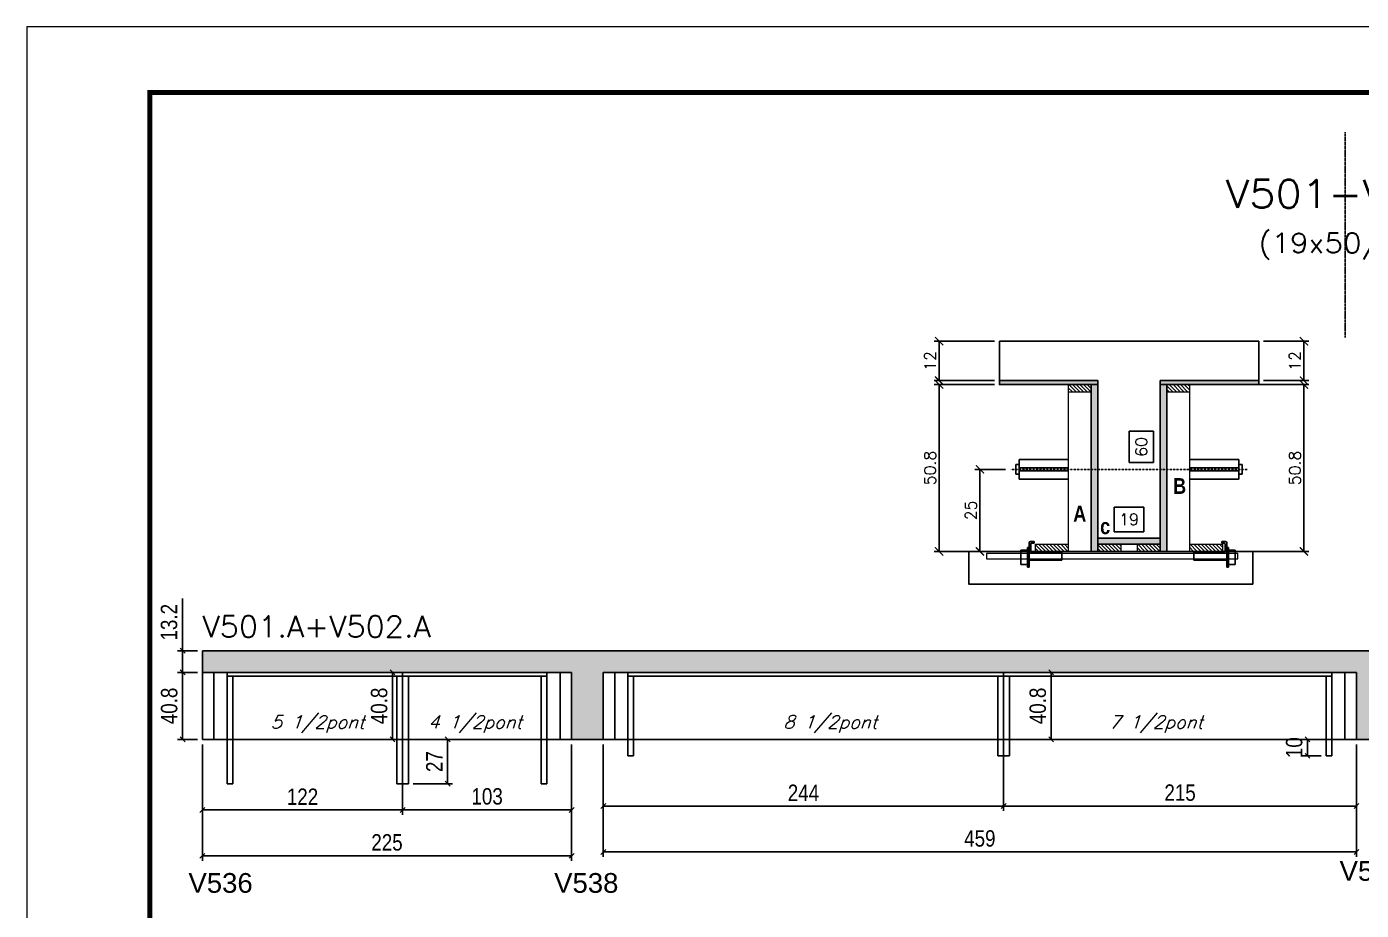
# Model space of a CAD drawing. Extents: x -21493 to -15213, y -12134 to 11887.
# Drawn here: x -19895 to -19082, y 10201 to 10739 of the extents above; entities that cross this region are included whole.
import ezdxf
from ezdxf.enums import TextEntityAlignment as Align

# ---------------------------------------------------------------- set-up
doc = ezdxf.new("R2010")
doc.units = 0
doc.linetypes.add('DASHED', pattern=[0.75, 0.5, -0.25])
doc.linetypes.add('HIDDEN', pattern=[0.375, 0.25, -0.125])
for name, color, linetype in [('5', 5, 'Continuous'), ('barrote', 251, 'Continuous'), ('COTA', 241, 'Continuous'), ('Cota Seção (2x)', 4, 'Continuous'), ('detalhes', 4, 'Continuous'), ('Painéis', 200, 'Continuous'), ('presilha', 1, 'Continuous'), ('SARR_2.2x7', 40, 'Continuous'), ('SARR_3.5x7', 81, 'Continuous'), ('TENSOR', 3, 'Continuous'), ('texto', 7, 'Continuous'), ('Texto de Titulo', 7, 'Continuous'), ('Texto Qtd Sarr', 242, 'Continuous')]:
    doc.layers.add(name, color=color, linetype=linetype)
for name, color, linetype, lineweight in [('CONCRETO', 251, 'Continuous', 25), ('Folhas', 255, 'Continuous', 9), ('Hachura', 251, 'Continuous', 9), ('Madeira', 126, 'Continuous', 18), ('SARRAFO DE PRESSAO', 251, 'DASHED', 9), ('SCO-___-LAJ', 2, 'Continuous', 0), ('Texto Seção', 7, 'Continuous', 15)]:
    doc.layers.add(name, color=color, linetype=linetype, lineweight=lineweight)
doc.styles.add('COTA TECNICA', font='techl___.ttf', dxfattribs={"height": 10})
doc.styles.add('REGUA-120', font='ROMANS.shx', dxfattribs={"height": 15})
doc.styles.add('Romans', font='romans.shx')
doc.styles.get("Standard").update_dxf_attribs({"font": 'arial.ttf'})
doc.styles.add('TECNICA', font='techb___.ttf', dxfattribs={"height": 10})
doc.dimstyles.new('Cota Seção (2x)', dxfattribs={"dimtxt": 7, "dimasz": 5, "dimexe": 3, "dimexo": 3, "dimgap": 2, "dimtad": 3, "dimdec": 1, "dimlfac": 0.5, "dimzin": 12, "dimdsep": 46, "dimtxsty": 'Romans', "dimblk": 'ARCHTICK', "dimcen": 0, "dimclrd": 4, "dimclre": 4, "dimclrt": 1, "dimadec": 1, "dimazin": 3, "dimtfac": 1, "dimtdec": 1, "dimtmove": 0, "dimatfit": 3, "dimldrblk": 'OBLIQUE', "dimfxl": 1, "dimtolj": 1, "dimtzin": 12, "dimarcsym": 0})
doc.dimstyles.new('Cota Seção interna', dxfattribs={"dimtxt": 7, "dimasz": 6, "dimexe": 0.18, "dimexo": 2, "dimgap": -4, "dimtad": 3, "dimdec": 1, "dimlfac": 0.5, "dimzin": 12, "dimdsep": 46, "dimtxsty": 'Romans', "dimblk": 'ARCHTICK', "dimcen": 0.09, "dimse1": 1, "dimse2": 1, "dimsd1": 1, "dimsd2": 1, "dimclrd": 180, "dimclre": 5, "dimclrt": 1, "dimadec": 0, "dimazin": 3, "dimtfac": 1, "dimtdec": 1, "dimtofl": 0, "dimtmove": 0, "dimatfit": 3, "dimldrblk": 'ARCHTICK', "dimfxl": 1, "dimtolj": 1, "dimtzin": 0, "dimarcsym": 0})
doc.dimstyles.new('PAINEL', dxfattribs={"dimtxt": 10, "dimasz": 3, "dimexe": 3, "dimexo": 3, "dimgap": 3, "dimtad": 1, "dimdec": 1, "dimzin": 12, "dimdsep": 46, "dimtxsty": 'COTA TECNICA', "dimblk1": 'OBLIQUE', "dimblk2": 'OBLIQUE', "dimsah": 1, "dimcen": 0.9, "dimclrd": 4, "dimclre": 4, "dimclrt": 240, "dimadec": 1, "dimazin": 3, "dimtfac": 1, "dimtdec": 1, "dimtmove": 0, "dimatfit": 3, "dimfxl": 1, "dimtolj": 1, "dimtzin": 12, "dimarcsym": 0})

# ---------------------------------------------------------------- blocks, each defined once
blk = doc.blocks.new('_ArchTick')
at = {"color": 0, "linetype": 'ByBlock', "const_width": 0.15}
blk.add_lwpolyline([(-0.5, -0.5), (0.5, 0.5)], dxfattribs=at)
blk = doc.blocks.new('*D1312')
at = {"layer": 'COTA', "color": 4, "lineweight": -2, "transparency": 16777216}
for p, q in [((-19305.21, 10520.74), (-19341.93, 10520.74)), ((-19338.93, 10419.14), (-19338.93, 10520.74)), ((-19287.61, 10419.14), (-19341.93, 10419.14))]:
    blk.add_line(p, q, dxfattribs=at)
at = {"layer": 'Defpoints', "color": 0, "transparency": 16777216}
for p in [(-19338.93, 10520.74), (-19302.21, 10520.74), (-19284.61, 10419.14)]:
    blk.add_point(p, dxfattribs=at)
at = {"layer": 'COTA', "color": 4, "lineweight": -2, "transparency": 16777216, "xscale": 5, "yscale": 5, "zscale": 5}
for p, rotation in [((-19338.93, 10520.74), 90), ((-19338.93, 10419.14), 270)]:
    blk.add_blockref('_ArchTick', p, dxfattribs=dict(at, rotation=rotation))
at = {"layer": 'COTA', "color": 1, "transparency": 16777216, "insert": (-19344.43, 10469.94), "char_height": 7, "attachment_point": 5, "rotation": 90, "style": 'Romans'}
blk.add_mtext('\\A1;50.8', dxfattribs=at)
blk = doc.blocks.new('_Oblique')
at = {"color": 0, "linetype": 'ByBlock', "lineweight": -2}
blk.add_line((-0.5, -0.5), (0.5, 0.5), dxfattribs=at)
blk = doc.blocks.new('*D1313')
at = {"layer": 'COTA', "color": 4, "lineweight": -2, "transparency": 16777216}
for p, q in [((-19305.21, 10547.14), (-19341.93, 10547.14)), ((-19338.93, 10523.14), (-19338.93, 10547.14)), ((-19305.21, 10523.14), (-19341.93, 10523.14))]:
    blk.add_line(p, q, dxfattribs=at)
at = {"layer": 'Defpoints', "color": 0, "transparency": 16777216}
for p in [(-19338.93, 10547.14), (-19302.21, 10547.14), (-19302.21, 10523.14)]:
    blk.add_point(p, dxfattribs=at)
at = {"layer": 'COTA', "color": 4, "lineweight": -2, "transparency": 16777216, "xscale": 5, "yscale": 5, "zscale": 5}
for p, rotation in [((-19338.93, 10547.14), 90), ((-19338.93, 10523.14), 270)]:
    blk.add_blockref('_ArchTick', p, dxfattribs=dict(at, rotation=rotation))
at = {"layer": 'COTA', "color": 1, "transparency": 16777216, "insert": (-19344.43, 10535.14), "char_height": 7, "attachment_point": 5, "rotation": 90, "style": 'Romans'}
blk.add_mtext('\\A1;12', dxfattribs=at)
blk = doc.blocks.new('*D1314')
at = {"layer": 'Cota Seção (2x)', "color": 180, "lineweight": -2, "transparency": 16777216}
for p, q in [((-19208.21, 10492.26), (-19223.21, 10492.26)), ((-19223.21, 10492.26), (-19223.21, 10473.26)), ((-19208.21, 10473.26), (-19208.21, 10492.26)), ((-19223.21, 10473.26), (-19208.21, 10473.26))]:
    blk.add_line(p, q, dxfattribs=at)
at = {"layer": 'Defpoints', "color": 0, "transparency": 16777216}
for p in [(-19242.21, 10547.14), (-19204.21, 10547.14), (-19242.21, 10427.14)]:
    blk.add_point(p, dxfattribs=at)
at = {"layer": 'Cota Seção (2x)', "color": 1, "transparency": 16777216, "insert": (-19215.71, 10482.76), "char_height": 7, "attachment_point": 5, "rotation": 90, "style": 'Romans'}
blk.add_mtext('\\A1;60', dxfattribs=at)
blk = doc.blocks.new('PRESILHA METÁLICA 1')
at = {"layer": 'presilha'}
for p, q in [((0, 13), (6, 13)), ((0, 13), (0, 0)), ((6, 15.5), (7.5, 15.5)), ((6, -2.5), (6, 15.5)), ((6, 13), (6, 0)), ((7.5, 10.6), (7.5, 19.9)), ((7.5, 15.5), (7.5, -2.5)), ((12, 21), (8.6, 21)), ((9, 11.6), (9, 18.9)), ((12, 19.5), (9.6, 19.5)), ((12, 21), (12, 19.5)), ((6, 0), (0, 0)), ((37.5, 4.1), (7.5, 4.1)), ((37.5, 11), (9.6, 11)), ((37.5, 11), (37.5, 4.1)), ((7.5, -2.5), (6, -2.5))]:
    blk.add_line(p, q, dxfattribs=at)
for centre, radius, start, end in [((8.6, 19.9), 1.14, 90, 180), ((9.6, 18.9), 0.57, 90, 180), ((9.6, 11.6), 0.57, 180, 270)]:
    blk.add_arc(centre, radius, start, end, dxfattribs=at)
blk = doc.blocks.new('*D1315')
at = {"layer": 'Cota Seção (2x)', "color": 180, "lineweight": -2, "transparency": 16777216}
for p, q in [((-19214.21, 10446.14), (-19232.21, 10446.14)), ((-19232.21, 10446.14), (-19232.21, 10431.14)), ((-19214.21, 10431.14), (-19214.21, 10446.14)), ((-19232.21, 10431.14), (-19214.21, 10431.14))]:
    blk.add_line(p, q, dxfattribs=at)
at = {"layer": 'Defpoints', "color": 0, "transparency": 16777216}
for p in [(-19242.21, 10427.14), (-19242.21, 10419.14), (-19204.21, 10419.14)]:
    blk.add_point(p, dxfattribs=at)
at = {"layer": 'Cota Seção (2x)', "color": 1, "transparency": 16777216, "insert": (-19223.21, 10438.64), "char_height": 7, "attachment_point": 5, "style": 'Romans'}
blk.add_mtext('\\A1;19', dxfattribs=at)
blk = doc.blocks.new('*D1316')
at = {"layer": 'COTA', "color": 4, "lineweight": -2, "transparency": 16777216}
for p, q in [((-19183.21, 10520.74), (-19113.64, 10520.74)), ((-19116.64, 10520.74), (-19116.64, 10419.14)), ((-19183.21, 10419.14), (-19113.64, 10419.14))]:
    blk.add_line(p, q, dxfattribs=at)
at = {"layer": 'Defpoints', "color": 0, "transparency": 16777216}
for p in [(-19186.21, 10520.74), (-19186.21, 10419.14), (-19116.64, 10419.14)]:
    blk.add_point(p, dxfattribs=at)
at = {"layer": 'COTA', "color": 4, "lineweight": -2, "transparency": 16777216, "xscale": 5, "yscale": 5, "zscale": 5}
for p, rotation in [((-19116.64, 10520.74), 90), ((-19116.64, 10419.14), 270)]:
    blk.add_blockref('_ArchTick', p, dxfattribs=dict(at, rotation=rotation))
at = {"layer": 'COTA', "color": 1, "transparency": 16777216, "insert": (-19122.14, 10469.94), "char_height": 7, "attachment_point": 5, "rotation": 90, "style": 'Romans'}
blk.add_mtext('\\A1;50.8', dxfattribs=at)
blk = doc.blocks.new('*D1317')
at = {"layer": 'COTA', "color": 4, "lineweight": -2, "transparency": 16777216}
for p, q in [((-19298.51, 10469.11), (-19317.07, 10469.11)), ((-19314.07, 10469.11), (-19314.07, 10419.14)), ((-19298.51, 10419.14), (-19317.07, 10419.14))]:
    blk.add_line(p, q, dxfattribs=at)
at = {"layer": 'Defpoints', "color": 0, "transparency": 16777216}
for p in [(-19295.51, 10469.11), (-19314.07, 10419.14), (-19295.51, 10419.14)]:
    blk.add_point(p, dxfattribs=at)
at = {"layer": 'COTA', "color": 4, "lineweight": -2, "transparency": 16777216, "xscale": 5, "yscale": 5, "zscale": 5}
for p, rotation in [((-19314.07, 10469.11), 90), ((-19314.07, 10419.14), 270)]:
    blk.add_blockref('_ArchTick', p, dxfattribs=dict(at, rotation=rotation))
at = {"layer": 'COTA', "color": 1, "transparency": 16777216, "insert": (-19319.57, 10444.12), "char_height": 7, "attachment_point": 5, "rotation": 90, "style": 'Romans'}
blk.add_mtext('\\A1;25', dxfattribs=at)
blk = doc.blocks.new('*D1619')
at = {"layer": 'COTA', "color": 4, "lineweight": -2, "transparency": 16777216}
for p, q in [((-19141.21, 10547.14), (-19113.64, 10547.14)), ((-19116.64, 10523.14), (-19116.64, 10547.14)), ((-19141.21, 10523.14), (-19113.64, 10523.14))]:
    blk.add_line(p, q, dxfattribs=at)
at = {"layer": 'Defpoints', "color": 0, "transparency": 16777216}
for p in [(-19144.21, 10547.14), (-19116.64, 10547.14), (-19144.21, 10523.14)]:
    blk.add_point(p, dxfattribs=at)
at = {"layer": 'COTA', "color": 4, "lineweight": -2, "transparency": 16777216, "xscale": 5, "yscale": 5, "zscale": 5}
for p, rotation in [((-19116.64, 10547.14), 90), ((-19116.64, 10523.14), 270)]:
    blk.add_blockref('_ArchTick', p, dxfattribs=dict(at, rotation=rotation))
at = {"layer": 'COTA', "color": 1, "transparency": 16777216, "insert": (-19122.14, 10535.14), "char_height": 7, "attachment_point": 5, "rotation": 90, "style": 'Romans'}
blk.add_mtext('\\A1;12', dxfattribs=at)
blk = doc.blocks.new('titulo1')
at = {"layer": 'Defpoints', "color": 252, "linetype": 'HIDDEN', "ltscale": 2}
blk.add_line((0, 0), (0, 125), dxfattribs=at)
at = {"layer": 'Defpoints', "style": 'Romans', "oblique": 15}
blk.add_attdef('FOLHA', text='', height=10, dxfattribs=at).set_placement((0, 15.58), align=Align.MIDDLE_CENTER)
at = {"layer": 'Texto Qtd Sarr', "color": 3, "style": 'Romans', "oblique": 15}
for tag, height, p in [('TITULO', 17, (0, 71.45)), ('SEÇÃO', 12, (0, 41.55))]:
    blk.add_attdef(tag, text='', height=height, dxfattribs=at).set_placement(p, align=Align.MIDDLE_CENTER)
blk = doc.blocks.new('*D1621')
at = {"layer": 'COTA', "color": 4, "lineweight": -2, "ltscale": 25, "transparency": 16777216}
for p, q in [((-19787.85, 10301.64), (-19787.85, 10258.69)), ((-19665.85, 10301.64), (-19665.85, 10258.69)), ((-19787.85, 10261.69), (-19665.85, 10261.69))]:
    blk.add_line(p, q, dxfattribs=at)
at = {"layer": 'Defpoints', "color": 0, "ltscale": 25, "transparency": 16777216}
for p in [(-19787.85, 10304.64), (-19665.85, 10304.64), (-19665.85, 10261.69)]:
    blk.add_point(p, dxfattribs=at)
at = {"layer": 'COTA', "color": 4, "lineweight": -2, "ltscale": 25, "transparency": 16777216, "xscale": 3, "yscale": 3, "zscale": 3, "rotation": 180}
blk.add_blockref('_Oblique', (-19787.85, 10261.69), dxfattribs=at)
at = {"layer": 'COTA', "color": 4, "lineweight": -2, "ltscale": 25, "transparency": 16777216, "xscale": 3, "yscale": 3, "zscale": 3}
blk.add_blockref('_Oblique', (-19665.85, 10261.69), dxfattribs=at)
at = {"layer": 'COTA', "color": 240, "ltscale": 25, "transparency": 16777216, "insert": (-19726.85, 10269.75), "char_height": 10, "attachment_point": 5, "style": 'COTA TECNICA'}
blk.add_mtext('\\A1;122', dxfattribs=at)
blk = doc.blocks.new('*D1622')
at = {"layer": 'COTA', "color": 4, "lineweight": -2, "ltscale": 25, "transparency": 16777216}
for p, q in [((-19665.85, 10301.64), (-19665.85, 10258.69)), ((-19562.87, 10301.64), (-19562.87, 10258.69)), ((-19665.85, 10261.69), (-19562.87, 10261.69))]:
    blk.add_line(p, q, dxfattribs=at)
at = {"layer": 'Defpoints', "color": 0, "ltscale": 25, "transparency": 16777216}
for p in [(-19665.85, 10304.64), (-19562.87, 10304.64), (-19562.87, 10261.69)]:
    blk.add_point(p, dxfattribs=at)
at = {"layer": 'COTA', "color": 4, "lineweight": -2, "ltscale": 25, "transparency": 16777216, "xscale": 3, "yscale": 3, "zscale": 3, "rotation": 180}
blk.add_blockref('_Oblique', (-19665.85, 10261.69), dxfattribs=at)
at = {"layer": 'COTA', "color": 4, "lineweight": -2, "ltscale": 25, "transparency": 16777216, "xscale": 3, "yscale": 3, "zscale": 3}
blk.add_blockref('_Oblique', (-19562.87, 10261.69), dxfattribs=at)
at = {"layer": 'COTA', "color": 240, "ltscale": 25, "transparency": 16777216, "insert": (-19614.36, 10269.91), "char_height": 10, "attachment_point": 5, "style": 'COTA TECNICA'}
blk.add_mtext('\\A1;103', dxfattribs=at)
blk = doc.blocks.new('*D1623')
at = {"layer": 'COTA', "color": 4, "lineweight": -2, "ltscale": 25, "transparency": 16777216}
for p, q in [((-19787.85, 10301.64), (-19787.85, 10230.77)), ((-19562.87, 10301.64), (-19562.87, 10230.77)), ((-19562.87, 10233.77), (-19787.85, 10233.77))]:
    blk.add_line(p, q, dxfattribs=at)
at = {"layer": 'Defpoints', "color": 0, "ltscale": 25, "transparency": 16777216}
for p in [(-19787.85, 10304.64), (-19562.87, 10304.64), (-19787.85, 10233.77)]:
    blk.add_point(p, dxfattribs=at)
at = {"layer": 'COTA', "color": 4, "lineweight": -2, "ltscale": 25, "transparency": 16777216, "xscale": 3, "yscale": 3, "zscale": 3, "rotation": 180}
blk.add_blockref('_Oblique', (-19787.85, 10233.77), dxfattribs=at)
at = {"layer": 'COTA', "color": 4, "lineweight": -2, "ltscale": 25, "transparency": 16777216, "xscale": 3, "yscale": 3, "zscale": 3}
blk.add_blockref('_Oblique', (-19562.87, 10233.77), dxfattribs=at)
at = {"layer": 'COTA', "color": 240, "ltscale": 25, "transparency": 16777216, "insert": (-19675.36, 10241.88), "char_height": 10, "attachment_point": 5, "style": 'COTA TECNICA'}
blk.add_mtext('\\A1;225', dxfattribs=at)
blk = doc.blocks.new('*D1624')
at = {"layer": 'COTA', "color": 4, "lineweight": -2, "ltscale": 25, "transparency": 16777216}
for p, q in [((-19543.61, 10301.64), (-19543.61, 10261.08)), ((-19299.61, 10301.64), (-19299.61, 10261.08)), ((-19543.61, 10264.08), (-19299.61, 10264.08))]:
    blk.add_line(p, q, dxfattribs=at)
at = {"layer": 'Defpoints', "color": 0, "ltscale": 25, "transparency": 16777216}
for p in [(-19543.61, 10304.64), (-19299.61, 10304.64), (-19299.61, 10264.08)]:
    blk.add_point(p, dxfattribs=at)
at = {"layer": 'COTA', "color": 4, "lineweight": -2, "ltscale": 25, "transparency": 16777216, "xscale": 3, "yscale": 3, "zscale": 3, "rotation": 180}
blk.add_blockref('_Oblique', (-19543.61, 10264.08), dxfattribs=at)
at = {"layer": 'COTA', "color": 4, "lineweight": -2, "ltscale": 25, "transparency": 16777216, "xscale": 3, "yscale": 3, "zscale": 3}
blk.add_blockref('_Oblique', (-19299.61, 10264.08), dxfattribs=at)
at = {"layer": 'COTA', "color": 240, "ltscale": 25, "transparency": 16777216, "insert": (-19421.61, 10272.16), "char_height": 10, "attachment_point": 5, "style": 'COTA TECNICA'}
blk.add_mtext('\\A1;244', dxfattribs=at)
blk = doc.blocks.new('*D1625')
at = {"layer": 'COTA', "color": 4, "lineweight": -2, "ltscale": 25, "transparency": 16777216}
for p, q in [((-19299.61, 10301.64), (-19299.61, 10261.08)), ((-19084.63, 10301.64), (-19084.63, 10261.08)), ((-19299.61, 10264.08), (-19084.63, 10264.08))]:
    blk.add_line(p, q, dxfattribs=at)
at = {"layer": 'Defpoints', "color": 0, "ltscale": 25, "transparency": 16777216}
for p in [(-19299.61, 10304.64), (-19084.63, 10304.64), (-19084.63, 10264.08)]:
    blk.add_point(p, dxfattribs=at)
at = {"layer": 'COTA', "color": 4, "lineweight": -2, "ltscale": 25, "transparency": 16777216, "xscale": 3, "yscale": 3, "zscale": 3, "rotation": 180}
blk.add_blockref('_Oblique', (-19299.61, 10264.08), dxfattribs=at)
at = {"layer": 'COTA', "color": 4, "lineweight": -2, "ltscale": 25, "transparency": 16777216, "xscale": 3, "yscale": 3, "zscale": 3}
blk.add_blockref('_Oblique', (-19084.63, 10264.08), dxfattribs=at)
at = {"layer": 'COTA', "color": 240, "ltscale": 25, "transparency": 16777216, "insert": (-19192.12, 10272.19), "char_height": 10, "attachment_point": 5, "style": 'COTA TECNICA'}
blk.add_mtext('\\A1;215', dxfattribs=at)
blk = doc.blocks.new('*D1626')
at = {"layer": 'COTA', "color": 4, "lineweight": -2, "ltscale": 25, "transparency": 16777216}
for p, q in [((-19543.61, 10301.64), (-19543.61, 10233.15)), ((-19084.63, 10301.64), (-19084.63, 10233.15)), ((-19084.63, 10236.15), (-19543.61, 10236.15))]:
    blk.add_line(p, q, dxfattribs=at)
at = {"layer": 'Defpoints', "color": 0, "ltscale": 25, "transparency": 16777216}
for p in [(-19543.61, 10304.64), (-19084.63, 10304.64), (-19543.61, 10236.15)]:
    blk.add_point(p, dxfattribs=at)
at = {"layer": 'COTA', "color": 4, "lineweight": -2, "ltscale": 25, "transparency": 16777216, "xscale": 3, "yscale": 3, "zscale": 3, "rotation": 180}
blk.add_blockref('_Oblique', (-19543.61, 10236.15), dxfattribs=at)
at = {"layer": 'COTA', "color": 4, "lineweight": -2, "ltscale": 25, "transparency": 16777216, "xscale": 3, "yscale": 3, "zscale": 3}
blk.add_blockref('_Oblique', (-19084.63, 10236.15), dxfattribs=at)
at = {"layer": 'COTA', "color": 240, "ltscale": 25, "transparency": 16777216, "insert": (-19314.12, 10244.29), "char_height": 10, "attachment_point": 5, "style": 'COTA TECNICA'}
blk.add_mtext('\\A1;459', dxfattribs=at)
blk = doc.blocks.new('*D1627')
at = {"layer": 'COTA', "color": 4, "lineweight": -2, "ltscale": 25, "transparency": 16777216}
for p, q in [((-19790.85, 10345.44), (-19802.93, 10345.44)), ((-19799.93, 10304.64), (-19799.93, 10345.44)), ((-19790.85, 10304.64), (-19802.93, 10304.64))]:
    blk.add_line(p, q, dxfattribs=at)
at = {"layer": 'Defpoints', "color": 0, "ltscale": 25, "transparency": 16777216}
for p in [(-19799.93, 10345.44), (-19787.85, 10345.44), (-19787.85, 10304.64)]:
    blk.add_point(p, dxfattribs=at)
at = {"layer": 'COTA', "color": 4, "lineweight": -2, "ltscale": 25, "transparency": 16777216, "xscale": 3, "yscale": 3, "zscale": 3}
for p, rotation in [((-19799.93, 10345.44), 90), ((-19799.93, 10304.64), 270)]:
    blk.add_blockref('_Oblique', p, dxfattribs=dict(at, rotation=rotation))
at = {"layer": 'COTA', "color": 240, "ltscale": 25, "transparency": 16777216, "insert": (-19808.05, 10325.04), "char_height": 10, "attachment_point": 5, "rotation": 90, "style": 'COTA TECNICA'}
blk.add_mtext('\\A1;40.8', dxfattribs=at)
blk = doc.blocks.new('*D1628')
at = {"layer": 'COTA', "color": 4, "lineweight": -2, "ltscale": 25, "transparency": 16777216}
for p, q in [((-19799.93, 10358.64), (-19799.93, 10390.38)), ((-19790.85, 10358.64), (-19802.93, 10358.64)), ((-19799.93, 10345.44), (-19799.93, 10358.64)), ((-19790.85, 10345.44), (-19802.93, 10345.44))]:
    blk.add_line(p, q, dxfattribs=at)
at = {"layer": 'Defpoints', "color": 0, "ltscale": 25, "transparency": 16777216}
for p in [(-19799.93, 10358.64), (-19787.85, 10358.64), (-19787.85, 10345.44)]:
    blk.add_point(p, dxfattribs=at)
at = {"layer": 'COTA', "color": 4, "lineweight": -2, "ltscale": 25, "transparency": 16777216, "xscale": 3, "yscale": 3, "zscale": 3}
for p, rotation in [((-19799.93, 10358.64), 90), ((-19799.93, 10345.44), 270)]:
    blk.add_blockref('_Oblique', p, dxfattribs=dict(at, rotation=rotation))
at = {"layer": 'COTA', "color": 240, "ltscale": 25, "transparency": 16777216, "insert": (-19808.14, 10376.01), "char_height": 10, "attachment_point": 5, "rotation": 90, "style": 'COTA TECNICA'}
blk.add_mtext('\\A1;13.2', dxfattribs=at)
blk = doc.blocks.new('*D1647')
at = {"layer": 'COTA', "color": 4, "lineweight": -2, "ltscale": 25, "transparency": 16777216}
for p, q in [((-19106.13, 10304.64), (-19117.45, 10304.64)), ((-19114.45, 10294.64), (-19114.45, 10304.64)), ((-19106.13, 10294.64), (-19117.45, 10294.64))]:
    blk.add_line(p, q, dxfattribs=at)
at = {"layer": 'Defpoints', "color": 0, "ltscale": 25, "transparency": 16777216}
for p in [(-19114.45, 10304.64), (-19103.13, 10304.64), (-19103.13, 10294.64)]:
    blk.add_point(p, dxfattribs=at)
at = {"layer": 'COTA', "color": 4, "lineweight": -2, "ltscale": 25, "transparency": 16777216, "xscale": 3, "yscale": 3, "zscale": 3}
for p, rotation in [((-19114.45, 10304.64), 90), ((-19114.45, 10294.64), 270)]:
    blk.add_blockref('_Oblique', p, dxfattribs=dict(at, rotation=rotation))
at = {"layer": 'COTA', "color": 240, "ltscale": 25, "transparency": 16777216, "insert": (-19122.55, 10299.64), "char_height": 10, "attachment_point": 5, "rotation": 90, "style": 'COTA TECNICA'}
blk.add_mtext('\\A1;10', dxfattribs=at)
blk = doc.blocks.new('*D1648')
at = {"layer": 'COTA', "color": 4, "lineweight": -2, "ltscale": 25, "transparency": 16777216}
for p, q in [((-19659.32, 10304.64), (-19635.45, 10304.64)), ((-19638.45, 10277.64), (-19638.45, 10304.64)), ((-19659.32, 10277.64), (-19635.45, 10277.64))]:
    blk.add_line(p, q, dxfattribs=at)
at = {"layer": 'Defpoints', "color": 0, "ltscale": 25, "transparency": 16777216}
for p in [(-19662.32, 10304.64), (-19638.45, 10304.64), (-19662.32, 10277.64)]:
    blk.add_point(p, dxfattribs=at)
at = {"layer": 'COTA', "color": 4, "lineweight": -2, "ltscale": 25, "transparency": 16777216, "xscale": 3, "yscale": 3, "zscale": 3}
for p, rotation in [((-19638.45, 10304.64), 90), ((-19638.45, 10277.64), 270)]:
    blk.add_blockref('_Oblique', p, dxfattribs=dict(at, rotation=rotation))
at = {"layer": 'COTA', "color": 240, "ltscale": 25, "transparency": 16777216, "insert": (-19646.53, 10291.14), "char_height": 10, "attachment_point": 5, "rotation": 90, "style": 'COTA TECNICA'}
blk.add_mtext('\\A1;27', dxfattribs=at)
blk = doc.blocks.new('*D1552')
at = {"layer": 'COTA', "color": 4, "lineweight": -2, "ltscale": 25, "transparency": 16777216}
for p, q in [((-19668.85, 10345.44), (-19674.99, 10345.44)), ((-19671.99, 10345.44), (-19671.99, 10304.64)), ((-19668.85, 10304.64), (-19674.99, 10304.64))]:
    blk.add_line(p, q, dxfattribs=at)
at = {"layer": 'Defpoints', "color": 0, "ltscale": 25, "transparency": 16777216}
for p in [(-19665.85, 10345.44), (-19671.99, 10304.64), (-19665.85, 10304.64)]:
    blk.add_point(p, dxfattribs=at)
at = {"layer": 'COTA', "color": 4, "lineweight": -2, "ltscale": 25, "transparency": 16777216, "xscale": 3, "yscale": 3, "zscale": 3}
for p, rotation in [((-19671.99, 10345.44), 90), ((-19671.99, 10304.64), 270)]:
    blk.add_blockref('_Oblique', p, dxfattribs=dict(at, rotation=rotation))
at = {"layer": 'COTA', "color": 240, "ltscale": 25, "transparency": 16777216, "insert": (-19680.11, 10325.04), "char_height": 10, "attachment_point": 5, "rotation": 90, "style": 'COTA TECNICA'}
blk.add_mtext('\\A1;40.8', dxfattribs=at)
blk = doc.blocks.new('*D1553')
at = {"layer": 'COTA', "color": 4, "lineweight": -2, "ltscale": 25, "transparency": 16777216}
for p, q in [((-19296.61, 10345.44), (-19267.66, 10345.44)), ((-19270.66, 10345.44), (-19270.66, 10304.64)), ((-19296.61, 10304.64), (-19267.66, 10304.64))]:
    blk.add_line(p, q, dxfattribs=at)
at = {"layer": 'Defpoints', "color": 0, "ltscale": 25, "transparency": 16777216}
for p in [(-19299.61, 10345.44), (-19299.61, 10304.64), (-19270.66, 10304.64)]:
    blk.add_point(p, dxfattribs=at)
at = {"layer": 'COTA', "color": 4, "lineweight": -2, "ltscale": 25, "transparency": 16777216, "xscale": 3, "yscale": 3, "zscale": 3}
for p, rotation in [((-19270.66, 10345.44), 90), ((-19270.66, 10304.64), 270)]:
    blk.add_blockref('_Oblique', p, dxfattribs=dict(at, rotation=rotation))
at = {"layer": 'COTA', "color": 240, "ltscale": 25, "transparency": 16777216, "insert": (-19278.79, 10325.04), "char_height": 10, "attachment_point": 5, "rotation": 90, "style": 'COTA TECNICA'}
blk.add_mtext('\\A1;40.8', dxfattribs=at)
blk = doc.blocks.new('9999999999')
at = {"layer": 'Folhas'}
blk.add_lwpolyline([(98138.98, 34190.21), (99623.98, 34190.21), (99623.98, 35240.21), (98138.98, 35240.21)], close=True, dxfattribs=at)
at = {"layer": 'Folhas', "color": 30, "const_width": 3}
blk.add_lwpolyline([(98213.98, 34230.21), (99583.98, 34230.21), (99583.98, 35200.21), (98213.98, 35200.21)], close=True, dxfattribs=at)

msp = doc.modelspace()

# ---------------------------------------------------------------- hatches: boundary and pattern name
at = {"layer": 'COTA', "linetype": 'ByBlock'}
h = msp.add_hatch(dxfattribs=at)
h.set_pattern_fill('AR-CONC', color=256, scale=0.03)
h.set_pattern_definition([(50, (-161800.6976, -19152.8167), (5.46554007, -0.47817257), [0.5715, -6.2865]), (355, (-161800.6976, -19152.8167), (-1.05730264, 5.73170536), [0.4572, -5.02921753]), (100.4514447, (-161800.242, -19152.8565), (4.40823741, 5.25353256), [0.48570026, -5.34270734]), (46.1842, (-161800.6976, -19151.293), (8.13237123, -1.26126984), [0.85725, -9.42975]), (96.6355576, (-161800.02, -19151.398), (7.12212402, 7.42278374), [0.7285507, -8.01406824]), (351.184151, (-161800.698, -19151.293), (7.122124, 7.42278374), [0.685799, -7.54379196]), (21, (-161799.9356, -19151.6737), (4.54843174, -3.06795595), [0.5715, -6.2865]), (326, (-161799.9356, -19151.6737), (1.85406085, 5.52563898), [0.4572, -5.0292]), (71.451445, (-161799.5566, -19151.9293), (6.40249258, 2.45768307), [0.48570026, -5.34269813]), (37.5, (-161800.6976, -19152.8167), (0.092658098, 2.536651166), [0, -4.96824, 0, -5.1054, 0, -5.04825]), (7.5, (-161800.6976, -19152.8167), (2.004589875, 3.005417245), [0, -2.91084, 0, -4.85394, 0, -1.92405]), (327.5, (-161802.3969, -19152.8167), (4.067717855, -0.17186232), [0, -1.905, 0, -5.9436, 0, -7.8867]), (317.5, (-161803.159, -19152.8167), (4.44387544, 0.76279473), [0, -2.4765, 0, -3.94716, 0, -5.6007])])
h.paths.add_polyline_path([(-19084.63, 10345.44), (-19084.63, 10304.64), (-19065.87, 10304.64), (-19065.87, 10345.44), (-18577.87, 10345.44), (-18577.87, 10358.64), (-19787.85, 10358.64), (-19787.85, 10345.44), (-19562.87, 10345.44), (-19562.87, 10304.64), (-19543.61, 10304.64), (-19543.61, 10345.44)])
at = {"layer": 'Hachura'}
h = msp.add_hatch(color=256, dxfattribs=at)
h.dxf.hatch_style = 1
h.paths.add_polyline_path([(-19242.21, 10520.74), (-19242.21, 10523.14), (-19302.21, 10523.14), (-19302.21, 10520.74)])
h = msp.add_hatch(dxfattribs=at)
h.set_pattern_fill('ANSI31', color=256, scale=0.5, angle=270, style=0)
h.set_pattern_definition([(315, (3667.6111, 2213.0917), (1.12253202, 1.12253202), [])])
h.paths.add_polyline_path([(-19246.21, 10516.34), (-19246.21, 10520.74), (-19260.21, 10520.74), (-19260.21, 10516.34)])
h = msp.add_hatch(color=256, dxfattribs=at)
h.dxf.hatch_style = 1
h.paths.add_polyline_path([(-19246.21, 10520.74), (-19242.21, 10520.74), (-19242.21, 10419.14), (-19246.21, 10419.14)])
h = msp.add_hatch(color=256, dxfattribs=at)
h.dxf.hatch_style = 1
h.paths.add_polyline_path([(-19144.21, 10520.74), (-19144.21, 10523.14), (-19204.21, 10523.14), (-19204.21, 10520.74)])
h = msp.add_hatch(color=256, dxfattribs=at)
h.dxf.hatch_style = 1
h.paths.add_polyline_path([(-19204.21, 10520.74), (-19200.21, 10520.74), (-19200.21, 10419.14), (-19204.21, 10419.14)])
h = msp.add_hatch(dxfattribs=at)
h.set_pattern_fill('ANSI31', color=256, scale=0.5, angle=270, style=0)
h.set_pattern_definition([(315, (3607.6111, 2213.0917), (1.12253202, 1.12253202), [])])
h.paths.add_polyline_path([(-19186.21, 10516.34), (-19186.21, 10520.74), (-19200.21, 10520.74), (-19200.21, 10516.34)])
h = msp.add_hatch(color=256, dxfattribs=at)
h.dxf.hatch_style = 1
h.paths.add_polyline_path([(-19204.21, 10423.54), (-19204.21, 10427.14), (-19242.21, 10427.14), (-19242.21, 10423.54)])
h = msp.add_hatch(dxfattribs=at)
h.set_pattern_fill('ANSI31', color=256, scale=0.5, angle=270, style=0)
h.set_pattern_definition([(315, (3667.6111, 2189.4917), (1.12253202, 1.12253202), [])])
h.paths.add_polyline_path([(-19280.21, 10419.14), (-19280.21, 10423.54), (-19260.21, 10423.54), (-19260.21, 10419.14)])
h = msp.add_hatch(dxfattribs=at)
h.set_pattern_fill('ANSI31', color=256, scale=0.5, angle=270, style=0)
h.set_pattern_definition([(315, (3676.4111, 2189.4917), (1.12253202, 1.12253202), [])])
h.paths.add_polyline_path([(-19242.21, 10419.14), (-19242.21, 10423.54), (-19228.21, 10423.54), (-19228.21, 10419.14)])
h = msp.add_hatch(dxfattribs=at)
h.set_pattern_fill('ANSI31', color=256, scale=0.5, angle=270, style=0)
h.set_pattern_definition([(315, (3676.4132, 2189.4917), (1.12253202, 1.12253202), [])])
h.paths.add_polyline_path([(-19204.21, 10419.14), (-19204.21, 10423.54), (-19218.21, 10423.54), (-19218.21, 10419.14)])
h = msp.add_hatch(dxfattribs=at)
h.set_pattern_fill('ANSI31', color=256, scale=0.5, angle=270, style=0)
h.set_pattern_definition([(315, (3573.6111, 2189.4917), (1.12253202, 1.12253202), [])])
h.paths.add_polyline_path([(-19186.21, 10419.14), (-19186.21, 10423.54), (-19166.21, 10423.54), (-19166.21, 10419.14)])

# ---------------------------------------------------------------- linework, layer by layer
at = {"ltscale": 3}
for p, q in [((-19290.21, 10475.11), (-19290.21, 10463.11)), ((-19290.21, 10475.11), (-19260.21, 10475.11)), ((-19156.21, 10475.11), (-19186.21, 10475.11)), ((-19156.21, 10475.11), (-19156.21, 10463.11)), ((-19292.21, 10472.11), (-19292.21, 10466.11)), ((-19292.21, 10472.11), (-19290.21, 10472.11)), ((-19260.21, 10470.11), (-19290.21, 10470.11)), ((-19260.21, 10468.11), (-19290.21, 10468.11)), ((-19186.21, 10470.11), (-19156.21, 10470.11)), ((-19186.21, 10468.11), (-19156.21, 10468.11)), ((-19156.21, 10472.11), (-19154.21, 10472.11)), ((-19154.21, 10472.11), (-19154.21, 10466.11)), ((-19290.21, 10466.11), (-19292.21, 10466.11)), ((-19290.21, 10463.11), (-19260.21, 10463.11)), ((-19156.21, 10463.11), (-19186.21, 10463.11)), ((-19156.21, 10466.11), (-19154.21, 10466.11))]:
    msp.add_line(p, q, dxfattribs=at)
at = {"layer": 'barrote'}
msp.add_lwpolyline([(-19147.85, 10399.14), (-19320.81, 10399.14), (-19320.81, 10419.14), (-19147.85, 10419.14)], close=True, dxfattribs=at)
at = {"layer": 'CONCRETO'}
for p, q in [((-19302.21, 10523.14), (-19302.21, 10547.14)), ((-19302.21, 10547.14), (-19242.21, 10547.14)), ((-19242.21, 10547.14), (-19242.21, 10547.14)), ((-19242.21, 10547.14), (-19144.21, 10547.14)), ((-19144.21, 10523.14), (-19144.21, 10547.14)), ((-19242.21, 10523.14), (-19302.21, 10523.14)), ((-19242.21, 10427.14), (-19242.21, 10523.14)), ((-19204.21, 10427.14), (-19242.21, 10427.14)), ((-19204.21, 10423.54), (-19204.21, 10427.14)), ((-19204.21, 10423.54), (-19204.21, 10423.54))]:
    msp.add_line(p, q, dxfattribs=at)
at = {"layer": 'COTA', "linetype": 'ByBlock'}
for p, q in [((-19787.85, 10345.44), (-19787.85, 10358.64)), ((-19787.85, 10358.64), (-18577.87, 10358.64)), ((-19562.87, 10304.64), (-19543.61, 10304.64)), ((-19084.63, 10304.64), (-19065.87, 10304.64))]:
    msp.add_line(p, q, dxfattribs=at)
at = {"layer": 'Madeira'}
for points in [[(-19246.21, 10516.34), (-19246.21, 10520.74), (-19260.21, 10520.74), (-19260.21, 10516.34)], [(-19246.21, 10520.74), (-19260.21, 10520.74), (-19260.21, 10419.14), (-19246.21, 10419.14)], [(-19186.21, 10516.34), (-19186.21, 10520.74), (-19200.21, 10520.74), (-19200.21, 10516.34)], [(-19186.21, 10520.74), (-19200.21, 10520.74), (-19200.21, 10419.14), (-19186.21, 10419.14)], [(-19280.21, 10419.14), (-19280.21, 10423.54), (-19260.21, 10423.54), (-19260.21, 10419.14)], [(-19242.21, 10419.14), (-19242.21, 10423.54), (-19228.21, 10423.54), (-19228.21, 10419.14)], [(-19204.21, 10419.14), (-19204.21, 10423.54), (-19218.21, 10423.54), (-19218.21, 10419.14)], [(-19186.21, 10419.14), (-19186.21, 10423.54), (-19166.21, 10423.54), (-19166.21, 10419.14)]]:
    msp.add_lwpolyline(points, close=True, dxfattribs=at)
at = {"layer": 'Painéis'}
for p, q in [((-19787.85, 10345.44), (-19562.87, 10345.44)), ((-19543.61, 10345.44), (-19084.63, 10345.44)), ((-19787.85, 10304.64), (-19562.87, 10304.64)), ((-19543.61, 10304.64), (-19084.63, 10304.64))]:
    msp.add_line(p, q, dxfattribs=at)
at = {"layer": 'Painéis', "ltscale": 25}
for p, q in [((-19787.85, 10304.64), (-19787.85, 10345.44)), ((-19665.85, 10304.64), (-19665.85, 10345.44)), ((-19562.87, 10304.64), (-19562.87, 10345.44)), ((-19543.61, 10304.64), (-19543.61, 10345.44)), ((-19299.61, 10304.64), (-19299.61, 10345.44)), ((-19084.63, 10304.64), (-19084.63, 10345.44))]:
    msp.add_line(p, q, dxfattribs=at)
at = {"layer": 'Painéis'}
for points in [[(-19242.21, 10520.74), (-19242.21, 10523.14), (-19302.21, 10523.14), (-19302.21, 10520.74)], [(-19246.21, 10520.74), (-19242.21, 10520.74), (-19242.21, 10419.14), (-19246.21, 10419.14)], [(-19144.21, 10520.74), (-19144.21, 10523.14), (-19204.21, 10523.14), (-19204.21, 10520.74)], [(-19204.21, 10520.74), (-19200.21, 10520.74), (-19200.21, 10419.14), (-19204.21, 10419.14)], [(-19204.21, 10423.54), (-19204.21, 10427.14), (-19242.21, 10427.14), (-19242.21, 10423.54)]]:
    msp.add_lwpolyline(points, close=True, dxfattribs=at)
at = {"layer": 'SARR_2.2x7', "linetype": 'Continuous'}
for p, q in [((-19780.85, 10304.64), (-19780.85, 10345.44)), ((-19569.87, 10304.64), (-19569.87, 10345.44)), ((-19536.61, 10304.64), (-19536.61, 10345.44)), ((-19091.63, 10304.64), (-19091.63, 10345.44)), ((-19772.85, 10343.24), (-19665.85, 10343.24)), ((-19665.85, 10343.24), (-19577.87, 10343.24)), ((-19528.61, 10343.24), (-19299.61, 10343.24)), ((-19299.61, 10343.24), (-19099.63, 10343.24))]:
    msp.add_line(p, q, dxfattribs=at)
at = {"layer": 'SARR_3.5x7'}
for p, q in [((-19772.85, 10277.64), (-19772.85, 10345.44)), ((-19577.87, 10277.64), (-19577.87, 10345.44)), ((-19528.61, 10294.64), (-19528.61, 10345.44)), ((-19099.63, 10294.64), (-19099.63, 10345.44)), ((-19769.35, 10277.64), (-19769.35, 10343.24)), ((-19669.35, 10343.24), (-19669.35, 10277.64)), ((-19665.85, 10343.24), (-19665.85, 10277.64)), ((-19662.32, 10343.24), (-19662.32, 10277.64)), ((-19581.37, 10277.64), (-19581.37, 10343.24)), ((-19525.11, 10294.64), (-19525.11, 10343.24)), ((-19303.11, 10343.24), (-19303.11, 10294.64)), ((-19299.61, 10343.24), (-19299.61, 10294.64)), ((-19296.09, 10343.24), (-19296.09, 10294.64)), ((-19103.13, 10294.64), (-19103.13, 10343.24)), ((-19528.61, 10294.64), (-19525.11, 10294.64)), ((-19303.11, 10294.64), (-19296.09, 10294.64)), ((-19103.13, 10294.64), (-19099.63, 10294.64)), ((-19772.85, 10277.64), (-19769.35, 10277.64)), ((-19669.35, 10277.64), (-19662.32, 10277.64)), ((-19581.37, 10277.64), (-19577.87, 10277.64))]:
    msp.add_line(p, q, dxfattribs=at)
at = {"layer": 'SCO-___-LAJ', "color": 1}
msp.add_lwpolyline([(-19156.85, 10417.8), (-19310.15, 10417.8), (-19310.15, 10414.6), (-19156.85, 10414.6)], close=True, dxfattribs=at)
at = {"layer": 'TENSOR', "linetype": 'HIDDEN', "ltscale": 0.5}
msp.add_line((-19151.21, 10469.11), (-19295.51, 10469.11), dxfattribs=at)

# ---------------------------------------------------------------- block references
at = {"layer": 'presilha', "yscale": 0.6666666666666666, "zscale": 0.6666666666666666}
for p, xscale in [((-19289.08, 10411.17), 0.6666666666666666), ((-19158.63, 10411.17), -0.6666666666666666)]:
    msp.add_blockref('PRESILHA METÁLICA 1', p, dxfattribs=dict(at, xscale=xscale))
at = {"layer": 'SARRAFO DE PRESSAO', "color": 6, "linetype": 'ByBlock'}
msp.add_blockref('9999999999', (-118033.89, -24501.55), dxfattribs=at)
at = {"layer": 'Texto Seção'}
ref = msp.add_blockref('titulo1', (-19091.44, 10549.45), dxfattribs=at)
ref.add_attrib('TITULO', 'V501-V502', dxfattribs={"layer": 'Texto de Titulo', "color": 7, "height": 17, "style": 'Romans', "width": 1.1}).set_placement((-19091.44, 10636.95), align=Align.MIDDLE_CENTER)
ref.add_attrib('SEÇÃO', '(19x50/60)', dxfattribs={"layer": 'Texto de Titulo', "color": 7, "height": 12, "style": 'Romans', "width": 1.1}).set_placement((-19091.44, 10606.95), align=Align.MIDDLE_CENTER)

# ---------------------------------------------------------------- texts
at = {"layer": '5', "linetype": 'Continuous'}
for s, p in [('V542', (-19094.9, 10218.56)), ('V536', (-19796.34, 10211.26)), ('V538', (-19573.5, 10211.26))]:
    msp.add_text(s, height=12, rotation=0.00004, dxfattribs=at).set_placement(p)
at = {"layer": 'detalhes', "style": 'TECNICA'}
for s, p in [('B', (-19196.38, 10454.17)), ('A', (-19257.21, 10437.33)), ('c', (-19240.83, 10429.63))]:
    msp.add_text(s, height=9.6, dxfattribs=at).set_placement(p)
at = {"layer": 'texto', "color": 2, "char_height": 8, "attachment_point": 5, "style": 'Romans'}
for s, insert in [('{\\Q19;\\C256;5 1/2pont}', (-19717.72, 10313.92)), ('{\\Q19;\\C256;4 1/2pont}', (-19621.72, 10313.92)), ('{\\Q19;\\C256;8 1/2pont}', (-19405.31, 10313.92)), ('{\\Q19;\\C256;7 1/2pont}', (-19206.8, 10313.92))]:
    msp.add_mtext(s, dxfattribs=dict(at, insert=insert))
at = {"layer": 'Texto Seção', "style": 'REGUA-120', "width": 1.05}
msp.add_text('V501.A+V502.A', height=13, dxfattribs=at).set_placement((-19787.86, 10366.82))

# ---------------------------------------------------------------- dimensions: what is measured, and where the dimension line sits
at = {"layer": 'COTA'}
for base, p1, p2, picture, middle in [((-19338.93, 10547.14), (-19302.21, 10523.14), (-19302.21, 10547.14), '*D1313', (-19344.43, 10535.14)), ((-19116.64, 10547.14), (-19144.21, 10523.14), (-19144.21, 10547.14), '*D1619', (-19122.14, 10535.14)), ((-19338.93, 10520.74), (-19284.61, 10419.14), (-19302.21, 10520.74), '*D1312', (-19344.43, 10469.94)), ((-19116.64, 10419.14), (-19186.21, 10520.74), (-19186.21, 10419.14), '*D1316', (-19122.14, 10469.94)), ((-19314.07, 10419.14), (-19295.51, 10469.11), (-19295.51, 10419.14), '*D1317', (-19319.57, 10444.12))]:
    dim = msp.add_linear_dim(base=base, p1=p1, p2=p2, angle=90, dimstyle='Cota Seção (2x)', dxfattribs=at)
    dim.commit()
    dim.dimension.update_dxf_attribs({"geometry": picture, "text_midpoint": middle})
at = {"layer": 'COTA', "ltscale": 25}
for base, p1, p2, picture, middle in [((-19799.93, 10358.64), (-19787.85, 10345.44), (-19787.85, 10358.64), '*D1628', (-19808.14, 10376.01)), ((-19799.93, 10345.44), (-19787.85, 10304.64), (-19787.85, 10345.44), '*D1627', (-19808.05, 10325.04)), ((-19671.99, 10304.64), (-19665.85, 10345.44), (-19665.85, 10304.64), '*D1552', (-19680.11, 10325.04)), ((-19270.66, 10304.64), (-19299.61, 10345.44), (-19299.61, 10304.64), '*D1553', (-19278.79, 10325.04)), ((-19638.45, 10304.64), (-19662.32, 10277.64), (-19662.32, 10304.64), '*D1648', (-19646.53, 10291.14))]:
    dim = msp.add_linear_dim(base=base, p1=p1, p2=p2, angle=90, dimstyle='PAINEL', dxfattribs=at)
    dim.commit()
    dim.dimension.update_dxf_attribs({"geometry": picture, "text_midpoint": middle})
for base, p1, p2, picture, middle in [((-19665.85, 10261.69), (-19787.85, 10304.64), (-19665.85, 10304.64), '*D1621', (-19726.85, 10261.69)), ((-19299.61, 10264.08), (-19543.61, 10304.64), (-19299.61, 10304.64), '*D1624', (-19421.61, 10264.08))]:
    dim = msp.add_linear_dim(base=base, p1=p1, p2=p2, dimstyle='PAINEL', dxfattribs=at)
    dim.commit()
    dim.dimension.update_dxf_attribs({"geometry": picture, "text_midpoint": middle, "dimtype": 160})
for base, p1, p2, picture, middle in [((-19787.85, 10233.77), (-19562.87, 10304.64), (-19787.85, 10304.64), '*D1623', (-19675.36, 10241.88)), ((-19562.87, 10261.69), (-19665.85, 10304.64), (-19562.87, 10304.64), '*D1622', (-19614.36, 10269.91)), ((-19543.61, 10236.15), (-19084.63, 10304.64), (-19543.61, 10304.64), '*D1626', (-19314.12, 10244.29)), ((-19084.63, 10264.08), (-19299.61, 10304.64), (-19084.63, 10304.64), '*D1625', (-19192.12, 10272.19))]:
    dim = msp.add_linear_dim(base=base, p1=p1, p2=p2, dimstyle='PAINEL', dxfattribs=at)
    dim.commit()
    dim.dimension.update_dxf_attribs({"geometry": picture, "text_midpoint": middle})
dim = msp.add_linear_dim(base=(-19114.45, 10304.64), p1=(-19103.13, 10294.64), p2=(-19103.13, 10304.64), angle=90, dimstyle='PAINEL', dxfattribs=at)
dim.commit()
dim.dimension.update_dxf_attribs({"geometry": '*D1647', "text_midpoint": (-19114.45, 10299.64), "dimtype": 160})
at = {"layer": 'Cota Seção (2x)'}
for base, p1, p2, angle, picture, middle in [((-19204.21, 10547.14), (-19242.21, 10427.14), (-19242.21, 10547.14), 90, '*D1314', (-19204.21, 10482.76)), ((-19242.21, 10427.14), (-19204.21, 10419.14), (-19242.21, 10419.14), 180, '*D1315', (-19223.21, 10427.14))]:
    dim = msp.add_linear_dim(base=base, p1=p1, p2=p2, angle=angle, dimstyle='Cota Seção interna', dxfattribs=at)
    dim.commit()
    dim.dimension.update_dxf_attribs({"geometry": picture, "text_midpoint": middle, "dimtype": 160})

doc.saveas('drawing.dxf')
